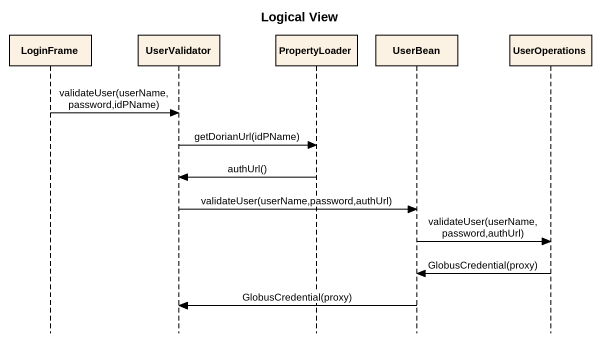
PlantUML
@startuml
title Logical View
hide footbox
participant LoginFrame
participant UserValidator
participant PropertyLoader
participant UserBean
participant UserOperations

LoginFrame -> UserValidator : validateUser(userName,password,idPName)
UserValidator -> PropertyLoader : getDorianUrl(idPName)
PropertyLoader -> UserValidator : authUrl()
UserValidator -> UserBean : validateUser(userName,password,authUrl)
UserBean -> UserOperations : validateUser(userName,password,authUrl)
UserOperations -> UserBean : GlobusCredential(proxy)
UserBean -> UserValidator : GlobusCredential(proxy)
@enduml
